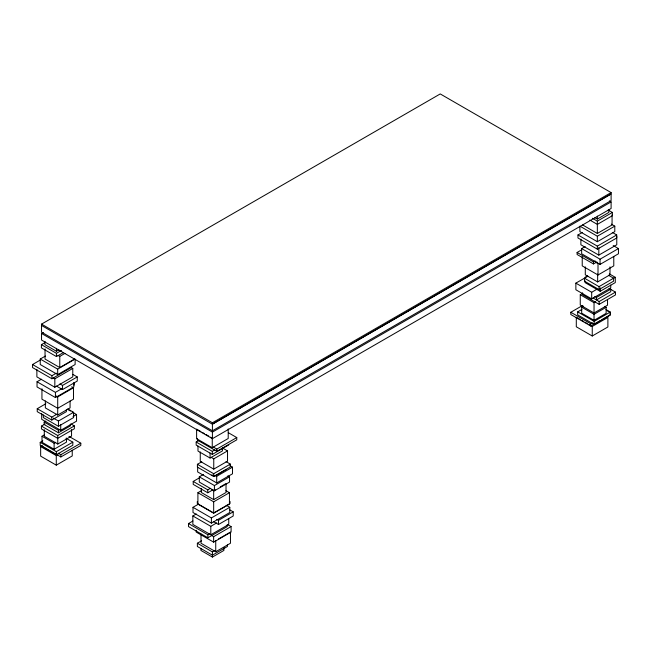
<?xml version="1.0" encoding="UTF-8"?>
<svg xmlns="http://www.w3.org/2000/svg" width="651" height="651" viewBox="0 0 651 651"><rect width="100%" height="100%" fill="white"/><g stroke="black" fill="none" stroke-linecap="round" stroke-linejoin="round"><path stroke-width="0.98" d="M41.542 325.565L41.542 332.14L212.413 430.791L212.413 424.216L41.542 325.435L41.542 324.117L440.239 93.931L611.102 192.582L611.102 193.9L212.413 424.086L212.413 422.768L611.102 192.582M609.344 200.907L611.102 201.924L611.102 208.499L212.413 438.684L41.542 340.034L41.542 333.458L43.308 332.441M63.131 352.72L56.442 356.577L41.404 347.894L41.404 344.639L45.578 342.223M40.232 359.051L57.679 369.125L75.125 359.051L75.125 364.527L57.679 374.602L40.232 364.527L40.232 359.051L45.464 356.032M71.293 367.571L51.925 378.76L32.55 367.571L32.55 364.527L40.476 359.954M44.96 341.677L44.96 344.639L56.442 351.263L58.907 349.847M41.404 344.639L56.442 353.322L61.454 350.425M58.037 355.397L59.77 356.398L64.97 353.395M45.041 348.912L45.041 359.051L59.77 367.555L74.499 359.051M73.832 382.609L73.832 386.946L55.433 397.566L37.034 386.946L37.034 381.746L41.412 379.216M32.55 364.527L51.925 375.717L56.328 373.169M53.122 377.8L54.83 378.792L72.774 368.425L72.774 376.88L54.83 387.239L36.879 376.88L36.879 369.369M59.933 383.927L62.529 385.425L77.249 376.929L77.249 381.087L62.529 389.583L56.466 386.084M37.034 381.746L55.433 392.366L61.56 388.826M66.386 409.682L66.386 411.652L51.811 420.066L37.237 411.652L37.237 408.698L45.814 403.75M55.953 395.889L57.711 396.898L73.482 387.793L73.482 399.185L57.711 408.291L41.941 399.185L41.941 388.745M37.237 408.698L51.811 417.12L56.962 414.15M70.316 424.273L70.316 425.933L58.452 432.777L44.162 424.525L44.162 422.043L45.863 421.067M45.358 400.959L45.358 407.9L57.711 415.029L70.064 407.9L70.064 400.959M70.926 423.923L74.36 425.909L74.36 428.74L57.727 438.343L41.436 428.936L41.436 426.104L44.935 424.086M53.415 418.129L58.452 421.034L73.579 412.303L73.579 417.568L58.452 426.299L43.332 417.568L43.332 414.939M73.034 416.567L76.549 414.532L76.549 421.164L60.73 430.295L41.68 419.293L41.68 413.613M66.459 438.115L66.459 442.135L54.114 449.263L42.014 442.281L42.014 436.251L44.488 434.819M44.162 422.043L58.452 430.295L60.152 429.318M66.02 438.237L72.814 442.159L72.814 445.219L56.344 454.723L40.216 445.406L40.216 442.355L42.82 440.849M41.436 426.104L57.727 435.511L74.36 425.909M72.237 450.207L72.237 455.944L56.279 465.156L40.655 456.131L40.655 446.57L42.331 445.601M42.014 436.251L54.114 443.225L55.758 442.281M44.292 429.709L44.292 436.251L57.784 444.039L71.561 436.089L71.561 429.546M40.216 442.355L56.344 451.664L72.814 442.159M40.655 446.57L56.279 455.594L57.963 454.626M58.33 453.234L60.868 454.707L80.797 443.201L80.797 445.463L60.868 456.961L41.355 445.699M212.413 424.216L611.102 194.031L611.102 200.606L212.413 430.791M41.542 333.458L212.413 432.109L611.102 201.924M228.778 444.902L212.316 454.406L196.187 445.097L196.187 442.037L198.783 440.532M594.884 217.654L597.341 219.078L608.823 212.446L608.823 209.484M592.329 218.24L597.341 221.128L612.388 212.446L612.388 215.701L597.341 224.392L589.822 220.046M612.314 232.407L616.717 234.954L616.717 237.989L597.341 249.178L577.974 237.989L577.974 234.954L582.376 232.407M200.964 431.621L196.618 429.115L196.618 438.676L212.25 447.701L228.208 438.489L228.208 428.928M196.187 442.037L212.316 451.346L214.911 449.849M213.447 447.115L216.84 449.076L236.769 437.57L236.769 439.824L216.84 451.33L197.326 440.06L197.326 438.554M226.043 461.632L230.324 464.106L230.324 466.938L213.699 476.54L197.408 467.141L197.408 464.301L201.786 461.779M582.612 224.945L597.341 233.449L612.07 224.945L612.07 214.797M197.985 446.033L197.985 451.062L210.078 458.044L222.422 450.915L222.422 447.896M597.341 236.223L614.796 226.149L614.796 231.626L597.341 241.7L579.895 231.626L579.895 226.149L597.341 236.223L597.341 241.7M211.225 457.393L213.756 458.849L227.525 450.899L227.525 461.177L213.756 469.127L200.264 461.339L200.264 451.997M613.193 245.541L618.45 248.576L618.45 253.776L600.051 264.396L581.652 253.776L581.652 248.576L585.159 246.55M596.918 261.954L593.476 263.948L577.095 254.492L577.095 252.458L581.408 249.968M577.974 234.954L597.341 246.135L616.717 234.954M227.866 475.857L229.543 476.825L229.543 482.082L214.423 490.813L199.304 482.082L199.304 476.825L203.503 474.4M212.926 489.821L207.783 492.791L193.209 484.377L193.209 481.431L199.206 477.964M197.408 464.301L213.699 473.708L230.324 464.106M214.423 476.296L226.288 469.452M580.879 239.129L580.879 244.768L598.822 255.127L616.774 244.768L616.774 236.313M214.968 475.295L216.702 476.296L232.513 467.166L232.513 473.798L216.702 482.928L197.652 471.926L197.652 467.19M577.095 252.458L593.476 261.914L595.193 260.913M581.652 248.576L600.051 259.196L618.45 248.576M225.946 490.683L229.445 492.701L229.445 504.094L213.674 513.2L197.904 504.094L197.904 492.701L201.411 490.683M199.304 476.825L214.423 485.556L229.543 476.825M193.209 481.431L207.783 489.845L210.354 488.356M212.031 489.755L213.674 490.699L215.326 489.755M220.266 486.899L226.027 483.571L226.027 492.49L213.674 499.626L201.322 492.49L201.322 488.527M585.046 277.318L587.568 275.869M610.736 285.057L610.736 287.897L591.686 298.89L575.866 289.76L575.866 283.136L587.886 276.227M226.288 505.29L229.795 507.308L229.795 512.508L211.396 523.135L192.997 512.508L192.997 507.308L198.254 504.281M582.23 256.388L582.23 265.885L598.009 274.991L613.779 265.885L613.779 256.388M197.904 492.701L213.674 501.807L229.445 492.701M585.29 266.877L585.29 274.803L597.642 281.94L609.987 274.803L609.987 266.877M228.745 518.774L228.745 524.413L210.794 534.772L192.851 524.413L192.851 515.958L196.268 513.989M607.529 299.582L607.529 305.189L594.038 312.976L580.261 305.026L580.261 294.748L582.791 293.292M227.264 524.568L227.264 526.594L207.889 537.783L188.521 526.594L188.521 523.559L192.924 521.012M599.034 286.627L613.608 278.205L613.608 281.159L599.034 289.573L584.46 281.159L584.46 278.205L599.034 286.627L599.034 289.573M613.616 278.294L615.293 277.318L615.293 282.583L600.173 291.314L585.046 282.583L585.046 280.825M575.866 283.136L591.686 292.266L596.877 289.264M192.997 507.308L211.396 517.936L229.795 507.308M600.076 320.642L590.734 326.029L570.813 314.523L570.813 312.268L582.694 305.409M596.446 297.458L610.736 289.207L610.736 291.697L596.446 299.948L596.446 297.458L594.754 296.482M604.486 306.361L606.13 307.313L606.13 313.351L594.038 320.333L581.693 313.204L581.693 307.166L583.418 306.165M605.951 309.559L610.288 312.057L610.288 315.117L594.151 324.426L577.689 314.921L577.689 311.862L581.929 309.412M580.261 294.748L594.038 302.699L595.722 301.73M216.767 519.352L218.492 520.352L233.213 511.849L233.213 516.007L218.492 524.511L213.3 521.508M593.045 297.979L599.172 301.519L615.464 292.112L615.464 294.944L599.172 304.351L582.539 294.748L582.539 292.86M192.851 515.958L210.794 526.325L216.783 522.867M188.521 523.559L207.889 534.74L209.655 533.722M227.451 544.863L227.451 546.49L212.413 555.173L197.367 546.49L197.367 543.235L201.55 540.818M581.693 307.166L594.038 314.295L606.13 307.313M211.9 535.659L213.642 536.668L231.097 526.594L231.097 532.07L213.642 542.145L196.195 532.07L196.195 530.248M577.689 311.862L594.151 321.366L610.288 312.057M570.813 312.268L590.734 323.775L592.434 322.79M218.337 539.077L230.462 532.07L230.462 543.235L215.733 551.739L201.013 543.235L201.013 534.105M601.768 319.657L610.256 314.759L610.256 312.504L606.789 310.503M588.895 324.499L592.255 326.436L607.888 317.411L607.888 326.973L592.255 335.997L576.298 326.786L576.298 317.224L580.497 319.649M197.367 543.235L212.413 551.918L214.92 550.469M200.931 548.459L200.931 550.437L212.413 557.069L223.895 550.437L223.895 547.475M608.205 210.037L612.388 212.446M611.305 224.131L614.796 226.149M595.372 262.084L598.009 263.598L598.009 274.991M609.409 273.925L615.293 277.318M608.465 275.235L613.608 278.205M609.043 288.23L610.736 289.207M609.336 288.58L615.464 292.112M582.181 320.618L583.857 321.586M585.534 322.554L587.218 323.523M41.542 324.117L212.413 422.768M228.281 432.671L236.769 437.57M202.697 432.622L204.43 433.631M206.172 434.632L208.776 436.137M210.509 437.138L212.25 438.139L212.25 447.701M222.471 447.978L227.525 450.899M71.065 367.441L72.774 368.425M72.92 374.431L77.249 376.929M229.917 465.668L232.513 467.166M71.724 386.784L73.482 387.793M211.9 474.839L213.585 475.816M67.696 408.909L73.579 412.303M67.891 409.536L70.487 411.033M72.22 412.034L76.549 414.532M229.754 509.855L233.213 511.849M227.606 524.584L231.097 526.594M68.916 436.341L80.797 443.201M600.173 287.807L600.173 291.314M600.051 259.196L600.051 264.396M599.172 301.519L599.172 304.351M598.822 247.616L598.822 255.127M597.642 274.006L597.642 281.94M597.341 216.116L597.341 219.078M597.341 221.128L597.341 233.449M597.341 246.135L597.341 249.178M594.151 321.366L594.151 324.426M594.038 302.699L594.038 312.976M594.038 314.295L594.038 320.333M593.476 261.914L593.476 263.948M592.255 326.436L592.255 335.997M591.686 292.266L591.686 298.89M590.734 323.775L590.734 326.029M230.047 501.482L230.047 503.516L213.674 512.964L197.302 503.516L197.302 501.482M218.492 520.352L218.492 524.511M216.84 449.076L216.84 451.33M216.702 476.296L216.702 482.928M215.733 540.574L215.733 551.739M214.423 485.556L214.423 490.813M213.756 458.849L213.756 469.127M213.699 473.708L213.699 476.54M213.674 490.699L213.674 499.626M213.674 501.807L213.674 513.2M213.642 536.668L213.642 542.145M212.413 432.109L212.413 438.684M212.413 551.918L212.413 557.069M212.316 451.346L212.316 454.406M211.396 517.936L211.396 523.135M210.794 526.325L210.794 534.772M210.078 453.015L210.078 458.044M207.889 534.74L207.889 537.783M207.783 489.845L207.783 492.791M74.084 383.146L74.084 385.18M62.529 385.425L62.529 389.583M60.868 454.707L60.868 456.961M60.73 424.615L60.73 430.295M59.77 356.398L59.77 367.555M58.452 421.034L58.452 426.299M58.452 430.295L58.452 432.777M57.727 435.511L57.784 444.039M57.679 369.125L57.679 374.602M57.711 396.898L57.711 415.029M56.442 348.309L56.442 351.263M56.442 353.322L56.442 356.577M56.344 451.664L56.344 454.723M56.279 455.594L56.279 465.156M55.433 392.366L55.433 397.566M54.83 378.792L54.83 387.239M54.114 443.225L54.114 449.263M51.925 375.717L51.925 378.76M51.811 417.12L51.811 420.066"/></g></svg>
